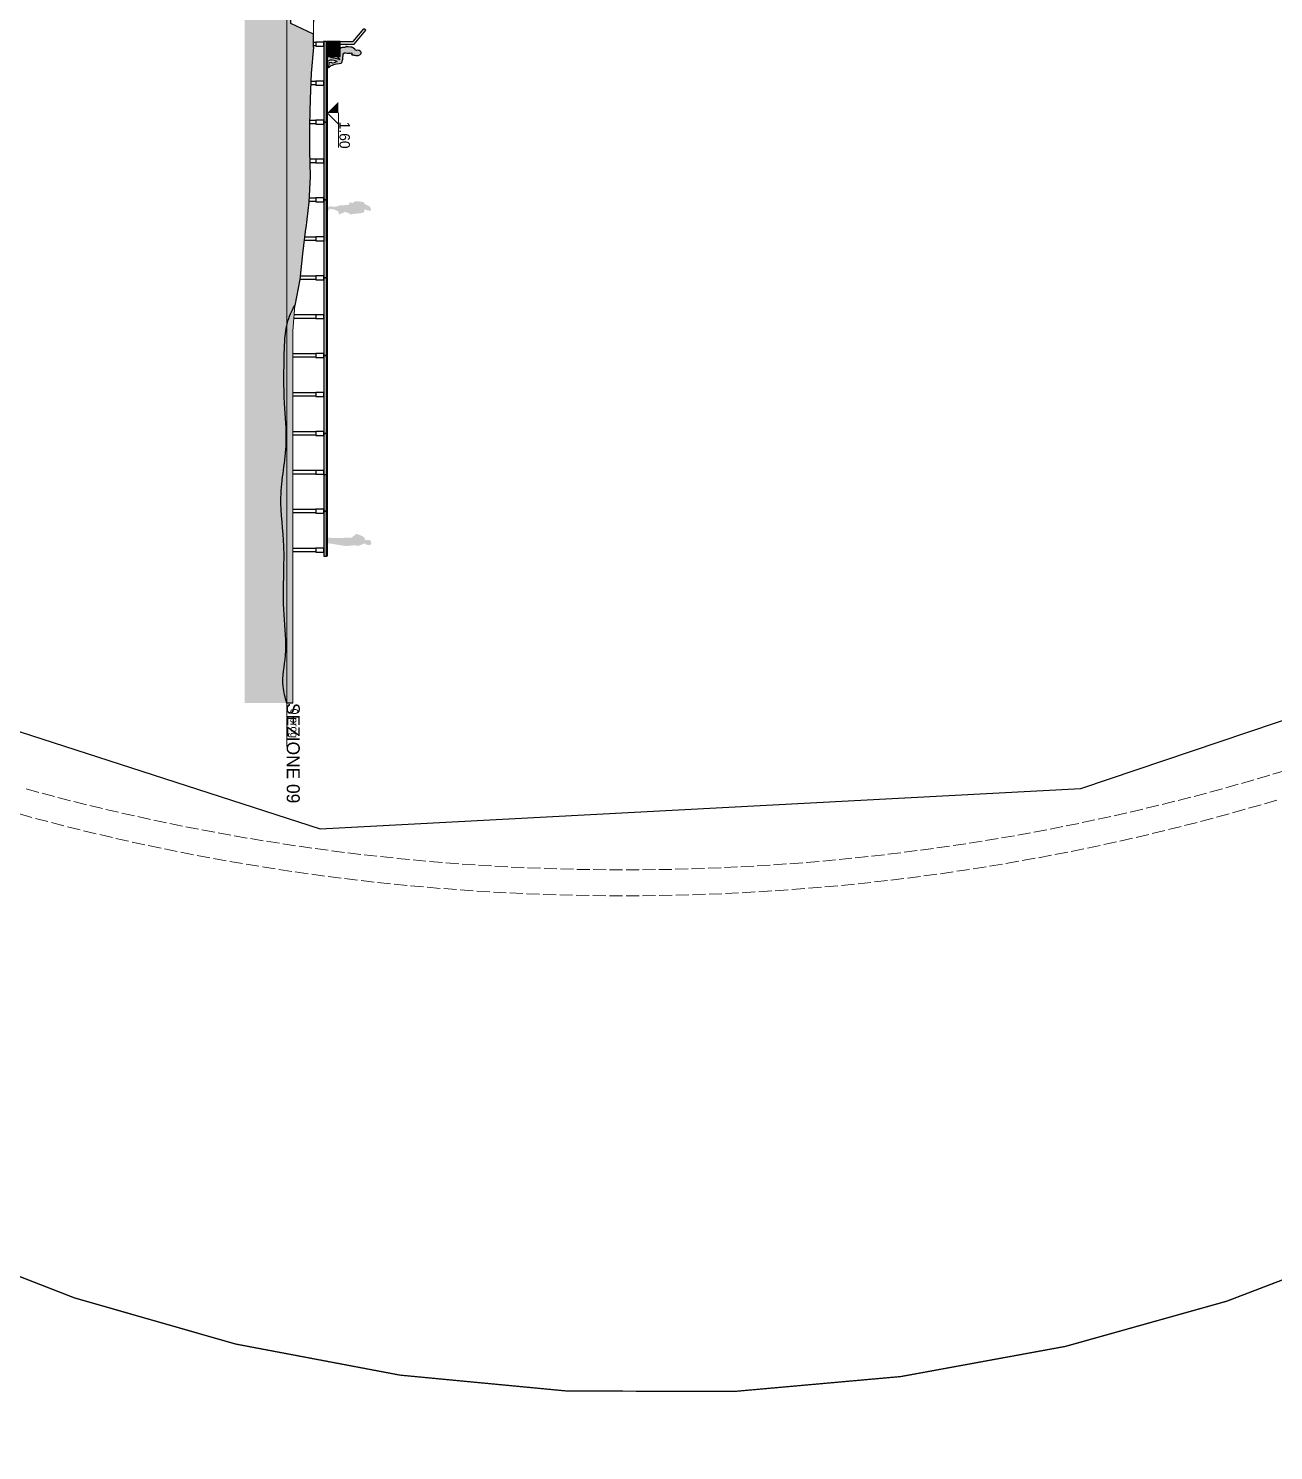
# Model space of a CAD drawing. Header units: inches. Extents: x -3368894 to 5148796, y 84 to 10864301.
# Drawn here: x 502138.2 to 502186.2, y 4346389.9 to 4346444.7 of the extents above; entities that cross this region are included whole.
import ezdxf

# ---------------------------------------------------------------- set-up
doc = ezdxf.new("R2010")
doc.units = ezdxf.units.IN
doc.header["$MEASUREMENT"] = 0
doc.linetypes.add('NASCOSTA', pattern=[0.375, 0.25, -0.125])
for name, color, linetype, lineweight in [('_sagome', 252, 'Continuous', 13), ('cm_alberi in secondo piano', 252, 'Continuous', 9), ('cm_campiture', 252, 'Continuous', 9), ('cm_linea di terra', 4, 'Continuous', 25), ('cm_quote', 174, 'Continuous', 0), ('cm_testi', 250, 'Continuous', 0), ('cp_limite laguna_linea', 252, 'Continuous', 9), ('cp_piattaforme volumi_linea', 4, 'Continuous', 25), ('prato umido', 252, 'Continuous', 5), ('TESTI', 250, 'Continuous', 5)]:
    doc.layers.add(name, color=color, linetype=linetype, lineweight=lineweight)
for name, color, linetype in [('cm_arredi', 251, 'Continuous'), ('cm_arredi secondo piano', 252, 'Continuous'), ('cp_recinzioni leggere_linea', 4, 'Continuous'), ('cp_vegetazione_linee', 34, 'Continuous')]:
    doc.layers.add(name, color=color, linetype=linetype)
doc.layers.add('Finestre', color=254, linetype='Continuous', lineweight=9, plot=False)
doc.styles.get("Standard").update_dxf_attribs({"font": 'GOTHIC.TTF'})
doc.dimstyles.new('Quote 200', dxfattribs={"dimtxt": 0.5, "dimasz": 0.2, "dimexe": 1.25, "dimexo": 0.625, "dimgap": 0.2, "dimtad": 1, "dimzin": 1, "dimtxsty": 'Standard', "dimblk": 'ARCHTICK', "dimcen": 2.5, "dimse1": 1, "dimse2": 1, "dimazin": 0, "dimtfac": 1, "dimtmove": 0, "dimatfit": 3, "dimldrblk": 'NONE', "dimfxl": 1, "dimlwd": 0, "dimarcsym": 0})

# ---------------------------------------------------------------- blocks, each defined once
blk = doc.blocks.new('A$C1DA63CCC')
for p, q in [((34.72, 1.03), (18.73, 1.17)), ((0, 0), (60, 0))]:
    blk.add_line(p, q)
at = {"flags": 128}
blk.add_lwpolyline([(0, 0.89), (0.97, 0.88), (1.93, 0.91), (2.9, 0.89), (3.87, 0.84), (4.83, 0.83), (5.8, 0.86), (6.77, 0.87), (7.73, 0.89), (8.73, 0.85), (9.73, 0.78), (10.73, 0.82), (11.73, 0.81), (12.73, 0.86), (13.73, 0.86), (14.73, 0.83), (15.73, 0.82), (16.73, 0.84), (17.73, 0.93), (18.73, 1.17)], dxfattribs=at)
blk = doc.blocks.new('quotaalt')
at = {"layer": 'cm_quote'}
for p, q in [((0, 0.32), (0.991, 0.32)), ((0, 0), (0.32, 0.32))]:
    blk.add_line(p, q, dxfattribs=at)
blk.add_solid([(0, 0.32), (0, 0), (-0.32, 0.32)], dxfattribs=at)
blk = doc.blocks.new('_ArchTick')
at = {"color": 0, "linetype": 'ByBlock', "const_width": 0.15}
blk.add_lwpolyline([(-0.5, -0.5), (0.5, 0.5)], dxfattribs=at)
blk = doc.blocks.new('*D263')
at = {"layer": 'cm_quote', "color": 0, "lineweight": 0, "transparency": 16777216}
for p, q in [((-3368891.703, 8689622.26), (-929594.242, 10864300.067)), ((-3368894.34, 8689619.909), (-3368891.703, 8689622.26))]:
    blk.add_line(p, q, dxfattribs=at)
at = {"layer": 'DEFPOINTS', "color": 0, "transparency": 16777216}
for p in [(-3368891.703, 8689622.26), (503231.569, 4346330.378), (503228.933, 4346328.028)]:
    blk.add_point(p, dxfattribs=at)
at = {"layer": 'cm_quote', "color": 0, "lineweight": 0, "transparency": 16777216, "xscale": 0.2, "yscale": 0.2, "zscale": 0.2}
for p, rotation in [((-3368891.703, 8689622.26), 41.71758129249201), ((-3368894.34, 8689619.909), 221.717581292492)]:
    blk.add_blockref('_ArchTick', p, dxfattribs=dict(at, rotation=rotation))
at = {"layer": 'cm_quote', "color": 0, "transparency": 16777216, "insert": (-929595.199, 10864299.865), "char_height": 0.5, "attachment_point": 5, "rotation": 41.7176}
blk.add_mtext('3,53', dxfattribs=at)
blk = doc.blocks.new('_None')

msp = doc.modelspace()

# ---------------------------------------------------------------- hatches: boundary and pattern name
at = {"layer": '_sagome'}
for points in [[(502151.013, 4346437.571), (502151.111, 4346437.6), (502151.129, 4346437.643), (502151.139, 4346437.71), (502151.164, 4346437.728), (502151.166, 4346437.714), (502151.176, 4346437.687), (502151.194, 4346437.694), (502151.227, 4346437.688), (502151.227, 4346437.675), (502151.238, 4346437.668), (502151.246, 4346437.671), (502151.311, 4346437.672), (502151.324, 4346437.662), (502151.351, 4346437.648), (502151.377, 4346437.67), (502151.383, 4346437.72), (502151.365, 4346437.781), (502151.322, 4346437.835), (502151.186, 4346437.9), (502151.127, 4346437.942), (502151.103, 4346437.999), (502150.894, 4346438.023), (502150.786, 4346438.023), (502150.726, 4346438.003), (502150.676, 4346437.95), (502150.571, 4346437.997), (502150.547, 4346437.924), (502150.545, 4346437.894), (502150.233, 4346437.865), (502150.119, 4346437.862), (502150.109, 4346437.828), (502150.078, 4346437.827), (502149.914, 4346437.813), (502149.884, 4346437.815), (502149.86, 4346437.831), (502149.821, 4346437.836), (502149.787, 4346437.845), (502149.783, 4346437.841), (502149.805, 4346437.823), (502149.773, 4346437.823), (502149.727, 4346437.805), (502149.697, 4346437.76), (502149.705, 4346437.734), (502149.725, 4346437.747), (502149.724, 4346437.738), (502149.736, 4346437.656), (502149.745, 4346437.658), (502149.763, 4346437.704), (502149.812, 4346437.731), (502149.84, 4346437.724), (502149.865, 4346437.723), (502149.949, 4346437.718), (502150.126, 4346437.638), (502150.146, 4346437.517), (502150.233, 4346437.549), (502150.317, 4346437.582), (502150.358, 4346437.606), (502150.44, 4346437.614), (502150.458, 4346437.585), (502150.495, 4346437.571), (502150.549, 4346437.571), (502150.553, 4346437.547), (502150.565, 4346437.527), (502150.63, 4346437.527)], [(502150.718, 4346425.13), (502150.754, 4346425.141), (502150.799, 4346425.197), (502150.828, 4346425.208), (502151.061, 4346425.119), (502151.138, 4346425.042), (502151.161, 4346424.982), (502151.177, 4346424.975), (502151.184, 4346424.964), (502151.195, 4346424.95), (502151.233, 4346424.968), (502151.318, 4346424.975), (502151.371, 4346424.939), (502151.389, 4346424.897), (502151.396, 4346424.83), (502151.368, 4346424.777), (502151.332, 4346424.777), (502151.332, 4346424.781), (502151.276, 4346424.777), (502151.209, 4346424.795), (502151.173, 4346424.812), (502151.163, 4346424.837), (502151.117, 4346424.834), (502151.086, 4346424.822), (502151.039, 4346424.798), (502150.952, 4346424.758), (502150.842, 4346424.749), (502150.732, 4346424.77), (502150.708, 4346424.763), (502150.415, 4346424.735), (502150.171, 4346424.777), (502149.911, 4346424.818), (502149.785, 4346424.839), (502149.762, 4346424.851), (502149.744, 4346424.837), (502149.723, 4346424.742), (502149.699, 4346424.742), (502149.702, 4346424.827), (502149.695, 4346424.922), (502149.706, 4346424.962), (502149.723, 4346424.996), (502149.723, 4346425.005), (502149.709, 4346425.017), (502149.706, 4346425.061), (502149.73, 4346425.063), (502149.762, 4346425.059), (502149.879, 4346425.049), (502150.036, 4346425.049), (502150.189, 4346425.045), (502150.21, 4346425.049), (502150.445, 4346425.059), (502150.643, 4346425.06), (502150.658, 4346425.077)]]:
    msp.add_hatch(color=256, dxfattribs=at).paths.add_polyline_path(points)
at = {"layer": 'cm_arredi secondo piano'}
msp.add_hatch(color=256, dxfattribs=at).paths.add_polyline_path([(502149.697, 4346443.394), (502149.708, 4346443.396), (502149.712, 4346443.393), (502149.718, 4346443.395), (502149.724, 4346443.412), (502149.732, 4346443.43), (502149.751, 4346443.444), (502149.773, 4346443.457), (502149.792, 4346443.468), (502149.818, 4346443.481), (502149.847, 4346443.484), (502149.896, 4346443.476), (502149.958, 4346443.46), (502150.034, 4346443.434), (502150.082, 4346443.417), (502150.069, 4346443.41), (502150.017, 4346443.391), (502149.965, 4346443.367), (502149.905, 4346443.349), (502149.897, 4346443.354), (502149.882, 4346443.361), (502149.868, 4346443.371), (502149.849, 4346443.375), (502149.839, 4346443.374), (502149.756, 4346443.359), (502149.751, 4346443.184), (502149.753, 4346443.178), (502149.758, 4346443.179), (502149.759, 4346443.177), (502149.763, 4346443.176), (502149.767, 4346443.184), (502149.777, 4346443.204), (502149.794, 4346443.225), (502149.825, 4346443.24), (502149.853, 4346443.258), (502149.899, 4346443.277), (502149.952, 4346443.299), (502150.058, 4346443.321), (502150.159, 4346443.338), (502150.232, 4346443.351), (502150.265, 4346443.375), (502150.276, 4346443.411), (502150.279, 4346443.415), (502150.293, 4346443.473), (502150.296, 4346443.473), (502150.301, 4346443.55), (502150.312, 4346443.645), (502150.315, 4346443.702), (502150.323, 4346443.709), (502150.33, 4346443.729), (502150.346, 4346443.737), (502150.353, 4346443.743), (502150.359, 4346443.754), (502150.407, 4346443.748), (502150.473, 4346443.738), (502150.543, 4346443.73), (502150.591, 4346443.736), (502150.629, 4346443.742), (502150.632, 4346443.738), (502150.647, 4346443.731), (502150.646, 4346443.726), (502150.638, 4346443.724), (502150.642, 4346443.718), (502150.65, 4346443.716), (502150.652, 4346443.713), (502150.65, 4346443.71), (502150.642, 4346443.71), (502150.637, 4346443.715), (502150.644, 4346443.699), (502150.652, 4346443.69), (502150.657, 4346443.686), (502150.65, 4346443.684), (502150.645, 4346443.688), (502150.641, 4346443.699), (502150.642, 4346443.687), (502150.65, 4346443.677), (502150.657, 4346443.672), (502150.702, 4346443.667), (502150.721, 4346443.661), (502150.757, 4346443.653), (502150.805, 4346443.645), (502150.897, 4346443.649), (502150.959, 4346443.667), (502151.003, 4346443.718), (502151.004, 4346443.77), (502150.99, 4346443.79), (502150.975, 4346443.809), (502150.926, 4346443.84), (502150.877, 4346443.847), (502150.831, 4346443.84), (502150.801, 4346443.847), (502150.781, 4346443.863), (502150.759, 4346443.891), (502150.718, 4346443.926), (502150.678, 4346443.953), (502150.645, 4346443.965), (502150.591, 4346443.964), (502150.51, 4346443.973), (502150.498, 4346443.975), (502150.483, 4346443.978), (502150.47, 4346443.982), (502150.45, 4346443.986), (502150.422, 4346443.988), (502150.42, 4346443.972), (502150.406, 4346443.972), (502150.401, 4346443.963), (502150.37, 4346443.953), (502150.343, 4346443.951), (502150.294, 4346443.952), (502150.254, 4346443.946), (502150.225, 4346443.937), (502150.208, 4346443.923), (502150.193, 4346443.91), (502150.198, 4346443.896), (502150.189, 4346443.899), (502150.166, 4346443.898), (502150.149, 4346443.896), (502150.135, 4346443.895), (502150.123, 4346443.891), (502150.123, 4346443.888), (502150.125, 4346443.887), (502150.116, 4346443.88), (502150.116, 4346443.877), (502150.118, 4346443.874), (502150.123, 4346443.871), (502150.127, 4346443.869), (502150.121, 4346443.864), (502150.123, 4346443.86), (502150.132, 4346443.856), (502150.141, 4346443.855), (502150.144, 4346443.855), (502150.144, 4346443.604), (502150.12, 4346443.583), (502150.102, 4346443.546), (502150.166, 4346443.542), (502150.169, 4346443.519), (502150.179, 4346443.481), (502150.156, 4346443.494), (502150.124, 4346443.506), (502150.077, 4346443.518), (502150.009, 4346443.528), (502149.943, 4346443.537), (502149.871, 4346443.553), (502149.843, 4346443.566), (502149.834, 4346443.573), (502149.822, 4346443.584), (502149.81, 4346443.593), (502149.796, 4346443.598), (502149.78, 4346443.598), (502149.77, 4346443.595), (502149.697, 4346443.582)])
at = {"layer": 'cm_campiture'}
h = msp.add_hatch(color=253, dxfattribs=at)
h.dxf.hatch_style = 1
h.paths.add_polyline_path([(502149.175, 4346444.465), (502148.304, 4346444.882), (502148.304, 4346454.789), (502149.27, 4346455.31), (502149.311, 4346459.956), (502149.071, 4346460.956), (502148.981, 4346461.956), (502148.961, 4346462.956), (502148.971, 4346463.956), (502148.99, 4346464.59), (502147.99, 4346465.068), (502147.99, 4346466.196), (502148.962, 4346466.721), (502148.951, 4346466.956), (502148.961, 4346467.956), (502148.921, 4346468.956), (502148.991, 4346469.956), (502149.031, 4346470.956), (502149.011, 4346471.916), (502149.001, 4346472.886), (502148.971, 4346473.856), (502148.981, 4346474.816), (502149.031, 4346475.786), (502149.051, 4346476.756), (502149.021, 4346477.716), (502149.031, 4346478.686), (502146.524, 4346478.686), (502146.524, 4346418.686), (502148.141, 4346418.686), (502148.124, 4346418.745), (502148.108, 4346418.804), (502148.092, 4346418.862), (502148.076, 4346418.921), (502148.061, 4346418.979), (502148.048, 4346419.038), (502148.035, 4346419.097), (502148.024, 4346419.156), (502148.014, 4346419.215), (502148.006, 4346419.274), (502147.999, 4346419.333), (502147.995, 4346419.393), (502147.992, 4346419.452), (502147.992, 4346419.512), (502147.992, 4346419.572), (502147.995, 4346419.631), (502147.998, 4346419.691), (502148.002, 4346419.751), (502148.008, 4346419.811), (502148.014, 4346419.871), (502148.021, 4346419.931), (502148.028, 4346419.992), (502148.036, 4346420.052), (502148.044, 4346420.112), (502148.052, 4346420.173), (502148.06, 4346420.233), (502148.067, 4346420.293), (502148.075, 4346420.354), (502148.081, 4346420.414), (502148.087, 4346420.474), (502148.092, 4346420.535), (502148.096, 4346420.595), (502148.1, 4346420.655), (502148.102, 4346420.716), (502148.104, 4346420.776), (502148.104, 4346420.836), (502148.105, 4346420.896), (502148.104, 4346420.957), (502148.103, 4346421.017), (502148.101, 4346421.077), (502148.099, 4346421.137), (502148.097, 4346421.197), (502148.094, 4346421.258), (502148.09, 4346421.318), (502148.086, 4346421.378), (502148.083, 4346421.438), (502148.078, 4346421.498), (502148.074, 4346421.558), (502148.07, 4346421.618), (502148.065, 4346421.679), (502148.061, 4346421.739), (502148.056, 4346421.799), (502148.052, 4346421.859), (502148.048, 4346421.919), (502148.044, 4346421.979), (502148.04, 4346422.039), (502148.036, 4346422.1), (502148.033, 4346422.16), (502148.03, 4346422.22), (502148.028, 4346422.28), (502148.026, 4346422.34), (502148.024, 4346422.401), (502148.022, 4346422.461), (502148.021, 4346422.521), (502148.019, 4346422.581), (502148.018, 4346422.641), (502148.018, 4346422.702), (502148.017, 4346422.762), (502148.017, 4346422.822), (502148.017, 4346422.882), (502148.017, 4346422.943), (502148.017, 4346423.003), (502148.017, 4346423.063), (502148.018, 4346423.123), (502148.019, 4346423.184), (502148.019, 4346423.244), (502148.02, 4346423.304), (502148.021, 4346423.364), (502148.022, 4346423.425), (502148.023, 4346423.485), (502148.024, 4346423.545), (502148.025, 4346423.605), (502148.027, 4346423.665), (502148.028, 4346423.726), (502148.029, 4346423.786), (502148.03, 4346423.846), (502148.031, 4346423.906), (502148.033, 4346423.967), (502148.033, 4346424.027), (502148.034, 4346424.087), (502148.035, 4346424.147), (502148.035, 4346424.208), (502148.036, 4346424.268), (502148.036, 4346424.328), (502148.036, 4346424.388), (502148.035, 4346424.449), (502148.034, 4346424.509), (502148.033, 4346424.569), (502148.031, 4346424.629), (502148.029, 4346424.689), (502148.027, 4346424.75), (502148.024, 4346424.81), (502148.021, 4346424.87), (502148.017, 4346424.93), (502148.014, 4346424.99), (502148.009, 4346425.051), (502148.005, 4346425.111), (502148, 4346425.171), (502147.995, 4346425.231), (502147.991, 4346425.291), (502147.985, 4346425.351), (502147.98, 4346425.412), (502147.975, 4346425.472), (502147.97, 4346425.532), (502147.965, 4346425.592), (502147.96, 4346425.652), (502147.955, 4346425.712), (502147.95, 4346425.773), (502147.946, 4346425.833), (502147.941, 4346425.893), (502147.937, 4346425.953), (502147.933, 4346426.013), (502147.93, 4346426.073), (502147.927, 4346426.133), (502147.924, 4346426.193), (502147.922, 4346426.253), (502147.92, 4346426.313), (502147.919, 4346426.373), (502147.918, 4346426.433), (502147.918, 4346426.493), (502147.918, 4346426.553), (502147.919, 4346426.613), (502147.921, 4346426.673), (502147.924, 4346426.733), (502147.927, 4346426.793), (502147.93, 4346426.853), (502147.935, 4346426.913), (502147.939, 4346426.973), (502147.944, 4346427.033), (502147.95, 4346427.093), (502147.956, 4346427.153), (502147.962, 4346427.213), (502147.969, 4346427.273), (502147.975, 4346427.333), (502147.983, 4346427.393), (502147.99, 4346427.453), (502147.997, 4346427.513), (502148.005, 4346427.573), (502148.012, 4346427.633), (502148.02, 4346427.692), (502148.028, 4346427.752), (502148.035, 4346427.812), (502148.043, 4346427.872), (502148.05, 4346427.932), (502148.057, 4346427.992), (502148.064, 4346428.052), (502148.071, 4346428.112), (502148.078, 4346428.172), (502148.084, 4346428.232), (502148.09, 4346428.292), (502148.095, 4346428.352), (502148.1, 4346428.412), (502148.105, 4346428.472), (502148.109, 4346428.532), (502148.113, 4346428.592), (502148.116, 4346428.652), (502148.118, 4346428.712), (502148.12, 4346428.772), (502148.121, 4346428.832), (502148.122, 4346428.892), (502148.122, 4346428.952), (502148.121, 4346429.013), (502148.12, 4346429.073), (502148.119, 4346429.133), (502148.117, 4346429.193), (502148.114, 4346429.253), (502148.112, 4346429.313), (502148.109, 4346429.374), (502148.106, 4346429.434), (502148.102, 4346429.494), (502148.099, 4346429.554), (502148.095, 4346429.614), (502148.091, 4346429.675), (502148.087, 4346429.735), (502148.083, 4346429.795), (502148.079, 4346429.855), (502148.075, 4346429.915), (502148.071, 4346429.976), (502148.067, 4346430.036), (502148.064, 4346430.096), (502148.06, 4346430.156), (502148.057, 4346430.216), (502148.054, 4346430.277), (502148.051, 4346430.337), (502148.048, 4346430.397), (502148.045, 4346430.457), (502148.043, 4346430.517), (502148.041, 4346430.578), (502148.039, 4346430.638), (502148.038, 4346430.698), (502148.036, 4346430.758), (502148.035, 4346430.818), (502148.034, 4346430.878), (502148.033, 4346430.939), (502148.033, 4346430.999), (502148.032, 4346431.059), (502148.032, 4346431.119), (502148.032, 4346431.179), (502148.032, 4346431.24), (502148.032, 4346431.3), (502148.032, 4346431.36), (502148.032, 4346431.42), (502148.033, 4346431.481), (502148.034, 4346431.541), (502148.034, 4346431.601), (502148.035, 4346431.661), (502148.036, 4346431.722), (502148.037, 4346431.782), (502148.039, 4346431.842), (502148.04, 4346431.902), (502148.041, 4346431.963), (502148.043, 4346432.023), (502148.044, 4346432.083), (502148.046, 4346432.144), (502148.047, 4346432.204), (502148.049, 4346432.264), (502148.051, 4346432.325), (502148.053, 4346432.385), (502148.055, 4346432.445), (502148.058, 4346432.506), (502148.061, 4346432.566), (502148.065, 4346432.626), (502148.069, 4346432.686), (502148.073, 4346432.746), (502148.079, 4346432.807), (502148.085, 4346432.866), (502148.091, 4346432.926), (502148.099, 4346432.986), (502148.108, 4346433.046), (502148.117, 4346433.105), (502148.127, 4346433.165), (502148.139, 4346433.224), (502148.152, 4346433.283), (502148.166, 4346433.342), (502148.181, 4346433.401), (502148.197, 4346433.459), (502148.215, 4346433.518), (502148.234, 4346433.575), (502148.255, 4346433.632), (502148.278, 4346433.689), (502148.302, 4346433.744), (502148.328, 4346433.799), (502148.356, 4346433.853), (502148.385, 4346433.905), (502148.417, 4346433.956), (502148.451, 4346434.006), (502148.641, 4346435.006), (502148.741, 4346435.996), (502148.871, 4346436.996), (502148.991, 4346437.986), (502149.041, 4346438.986), (502149.011, 4346439.976), (502149.011, 4346440.976), (502149.041, 4346441.976), (502149.081, 4346442.966), (502149.171, 4346443.966)])
h = msp.add_hatch(dxfattribs=at)
h.set_pattern_fill('DASH', color=256, scale=0.5, angle=90)
edge = h.paths.add_edge_path()
edge.add_line((502148.371, 4346433.016), (502148.45, 4346434.004))
edge.add_spline(control_points=[(502148.462, 4346434.023), (502148.458, 4346434.017), (502148.313, 4346433.814), (502148.079, 4346433.197), (502148.034, 4346431.915), (502148.015, 4346430.376), (502148.209, 4346428.519), (502147.795, 4346426.689), (502148.056, 4346425.014), (502148.023, 4346423.51), (502147.997, 4346422.105), (502148.185, 4346420.647), (502147.911, 4346419.497), (502148.081, 4346418.898), (502148.141, 4346418.686)], knot_values=[0, 0, 0, 0, 0.020201, 0.750016, 1.923048, 3.850181, 5.374443, 7.491869, 9.376867, 10.403651, 12.005077, 13.589315, 14.786997, 15.438261, 15.438261, 15.438261, 15.438261], degree=3, periodic=0)
edge.add_line((502148.141, 4346418.686), (502148.371, 4346418.686))
edge.add_line((502148.371, 4346418.686), (502148.371, 4346433.016))
at = {"layer": 'cp_piattaforme volumi_linea'}
h = msp.add_hatch(color=256, dxfattribs=at)
h.dxf.hatch_style = 1
h.paths.add_polyline_path([(502149.667, 4346444.179), (502149.567, 4346444.179), (502149.567, 4346443.979), (502149.567, 4346442.679), (502149.567, 4346442.679), (502149.567, 4346442.479), (502149.567, 4346441.179), (502149.567, 4346441.179), (502149.567, 4346441.079), (502149.667, 4346441.079)])
h = msp.add_hatch(color=256, dxfattribs=at)
h.dxf.hatch_style = 1
h.paths.add_polyline_path([(502149.697, 4346443.604), (502150.197, 4346443.604), (502150.197, 4346444.179), (502149.697, 4346444.179)])
h = msp.add_hatch(color=256, dxfattribs=at)
h.dxf.hatch_style = 1
h.paths.add_polyline_path([(502149.667, 4346441.079), (502149.567, 4346441.079), (502149.567, 4346440.979), (502149.567, 4346439.679), (502149.567, 4346439.679), (502149.567, 4346439.479), (502149.567, 4346438.079), (502149.667, 4346438.079)])
h = msp.add_hatch(color=256, dxfattribs=at)
h.dxf.hatch_style = 1
h.paths.add_polyline_path([(502149.667, 4346438.079), (502149.567, 4346438.079), (502149.567, 4346437.979), (502149.567, 4346436.479), (502149.667, 4346436.479)])
h = msp.add_hatch(color=256, dxfattribs=at)
h.dxf.hatch_style = 1
h.paths.add_polyline_path([(502149.667, 4346427.479), (502149.567, 4346427.479), (502149.567, 4346426.179), (502149.567, 4346426.179), (502149.567, 4346426.079), (502149.667, 4346426.079)])
h = msp.add_hatch(color=256, dxfattribs=at)
h.dxf.hatch_style = 1
h.paths.add_polyline_path([(502149.667, 4346426.079), (502149.567, 4346426.079), (502149.567, 4346425.979), (502149.567, 4346424.679), (502149.567, 4346424.679), (502149.567, 4346424.479), (502149.567, 4346424.344), (502149.667, 4346424.344)])

# ---------------------------------------------------------------- linework, layer by layer
msp.add_line((502148.371, 4346418.686), (502148.141, 4346418.686))
at = {"layer": 'cm_arredi'}
for points in [[(502149.697, 4346444.179), (502150.697, 4346444.179), (502151.105, 4346444.679)], [(502149.697, 4346444.079), (502150.744, 4346444.079), (502151.183, 4346444.616)], [(502151.183, 4346444.616), (502151.105, 4346444.679)], [(502149.697, 4346443.604), (502150.197, 4346443.604), (502150.197, 4346444.179), (502149.697, 4346444.179)]]:
    msp.add_lwpolyline(points, dxfattribs=at)
at = {"layer": 'cm_arredi secondo piano'}
for p, q in [((502150.125, 4346443.887), (502150.116, 4346443.88)), ((502150.116, 4346443.88), (502150.116, 4346443.877)), ((502150.116, 4346443.877), (502150.118, 4346443.874)), ((502150.118, 4346443.874), (502150.123, 4346443.871)), ((502150.127, 4346443.869), (502150.121, 4346443.864)), ((502150.121, 4346443.864), (502150.123, 4346443.86)), ((502150.135, 4346443.895), (502150.123, 4346443.891)), ((502150.123, 4346443.891), (502150.123, 4346443.888)), ((502150.123, 4346443.888), (502150.125, 4346443.887)), ((502150.123, 4346443.871), (502150.127, 4346443.869)), ((502150.123, 4346443.86), (502150.132, 4346443.856)), ((502150.132, 4346443.856), (502150.141, 4346443.855)), ((502150.149, 4346443.896), (502150.135, 4346443.895)), ((502150.141, 4346443.855), (502150.144, 4346443.855)), ((502150.144, 4346443.855), (502150.144, 4346443.604)), ((502150.166, 4346443.898), (502150.149, 4346443.896)), ((502150.189, 4346443.899), (502150.166, 4346443.898)), ((502150.198, 4346443.896), (502150.189, 4346443.899)), ((502150.208, 4346443.923), (502150.193, 4346443.91)), ((502150.193, 4346443.91), (502150.198, 4346443.896)), ((502150.225, 4346443.937), (502150.208, 4346443.923)), ((502150.254, 4346443.946), (502150.225, 4346443.937)), ((502150.294, 4346443.952), (502150.254, 4346443.946)), ((502150.343, 4346443.951), (502150.294, 4346443.952)), ((502150.301, 4346443.55), (502150.312, 4346443.645)), ((502150.312, 4346443.645), (502150.315, 4346443.702)), ((502150.315, 4346443.702), (502150.323, 4346443.709)), ((502150.323, 4346443.709), (502150.33, 4346443.729)), ((502150.33, 4346443.729), (502150.346, 4346443.737)), ((502150.37, 4346443.953), (502150.343, 4346443.951)), ((502150.346, 4346443.737), (502150.353, 4346443.743)), ((502150.353, 4346443.743), (502150.359, 4346443.754)), ((502150.359, 4346443.754), (502150.407, 4346443.748)), ((502150.401, 4346443.963), (502150.37, 4346443.953)), ((502150.406, 4346443.972), (502150.401, 4346443.963)), ((502150.42, 4346443.972), (502150.406, 4346443.972)), ((502150.407, 4346443.748), (502150.473, 4346443.738)), ((502150.422, 4346443.988), (502150.42, 4346443.972)), ((502150.45, 4346443.986), (502150.422, 4346443.988)), ((502150.47, 4346443.982), (502150.45, 4346443.986)), ((502150.483, 4346443.978), (502150.47, 4346443.982)), ((502150.473, 4346443.738), (502150.543, 4346443.73)), ((502150.498, 4346443.975), (502150.483, 4346443.978)), ((502150.51, 4346443.973), (502150.498, 4346443.975)), ((502150.591, 4346443.964), (502150.51, 4346443.973)), ((502150.543, 4346443.73), (502150.591, 4346443.736)), ((502150.645, 4346443.965), (502150.591, 4346443.964)), ((502150.591, 4346443.736), (502150.629, 4346443.742)), ((502150.629, 4346443.742), (502150.632, 4346443.738)), ((502150.632, 4346443.738), (502150.647, 4346443.731)), ((502150.642, 4346443.71), (502150.637, 4346443.715)), ((502150.637, 4346443.715), (502150.644, 4346443.699)), ((502150.646, 4346443.726), (502150.638, 4346443.724)), ((502150.638, 4346443.724), (502150.642, 4346443.718)), ((502150.645, 4346443.688), (502150.641, 4346443.699)), ((502150.641, 4346443.699), (502150.642, 4346443.687)), ((502150.642, 4346443.718), (502150.65, 4346443.716)), ((502150.65, 4346443.71), (502150.642, 4346443.71)), ((502150.642, 4346443.687), (502150.65, 4346443.677)), ((502150.644, 4346443.699), (502150.652, 4346443.69)), ((502150.678, 4346443.953), (502150.645, 4346443.965)), ((502150.65, 4346443.684), (502150.645, 4346443.688)), ((502150.647, 4346443.731), (502150.646, 4346443.726)), ((502150.65, 4346443.716), (502150.652, 4346443.713)), ((502150.652, 4346443.713), (502150.65, 4346443.71)), ((502150.657, 4346443.686), (502150.65, 4346443.684)), ((502150.65, 4346443.677), (502150.657, 4346443.672)), ((502150.652, 4346443.69), (502150.657, 4346443.686)), ((502150.657, 4346443.672), (502150.702, 4346443.667)), ((502150.718, 4346443.926), (502150.678, 4346443.953)), ((502150.702, 4346443.667), (502150.721, 4346443.661)), ((502150.759, 4346443.891), (502150.718, 4346443.926)), ((502150.721, 4346443.661), (502150.757, 4346443.653)), ((502150.757, 4346443.653), (502150.805, 4346443.645)), ((502150.781, 4346443.863), (502150.759, 4346443.891)), ((502150.801, 4346443.847), (502150.781, 4346443.863)), ((502150.831, 4346443.84), (502150.801, 4346443.847)), ((502150.805, 4346443.645), (502150.897, 4346443.649)), ((502150.877, 4346443.847), (502150.831, 4346443.84)), ((502150.926, 4346443.84), (502150.877, 4346443.847)), ((502150.897, 4346443.649), (502150.959, 4346443.667)), ((502150.975, 4346443.809), (502150.926, 4346443.84)), ((502150.959, 4346443.667), (502151.003, 4346443.718)), ((502150.99, 4346443.79), (502150.975, 4346443.809)), ((502151.004, 4346443.77), (502150.99, 4346443.79)), ((502151.003, 4346443.718), (502151.004, 4346443.77)), ((502149.77, 4346443.595), (502149.697, 4346443.582)), ((502149.697, 4346443.582), (502149.697, 4346443.394)), ((502149.697, 4346443.394), (502149.708, 4346443.396)), ((502149.708, 4346443.396), (502149.712, 4346443.393)), ((502149.712, 4346443.393), (502149.718, 4346443.395)), ((502149.718, 4346443.395), (502149.724, 4346443.412)), ((502149.724, 4346443.412), (502149.732, 4346443.43)), ((502149.732, 4346443.43), (502149.751, 4346443.444)), ((502149.751, 4346443.444), (502149.773, 4346443.457)), ((502149.756, 4346443.359), (502149.751, 4346443.184)), ((502149.751, 4346443.184), (502149.753, 4346443.178)), ((502149.753, 4346443.178), (502149.758, 4346443.179)), ((502149.839, 4346443.374), (502149.756, 4346443.359)), ((502149.758, 4346443.179), (502149.759, 4346443.177)), ((502149.759, 4346443.177), (502149.763, 4346443.176)), ((502149.763, 4346443.176), (502149.767, 4346443.184)), ((502149.767, 4346443.184), (502149.777, 4346443.204)), ((502149.78, 4346443.598), (502149.77, 4346443.595)), ((502149.773, 4346443.457), (502149.792, 4346443.468)), ((502149.777, 4346443.204), (502149.794, 4346443.225)), ((502149.796, 4346443.598), (502149.78, 4346443.598)), ((502149.792, 4346443.468), (502149.818, 4346443.481)), ((502149.794, 4346443.225), (502149.825, 4346443.24)), ((502149.81, 4346443.593), (502149.796, 4346443.598)), ((502149.822, 4346443.584), (502149.81, 4346443.593)), ((502149.818, 4346443.481), (502149.847, 4346443.484)), ((502149.834, 4346443.573), (502149.822, 4346443.584)), ((502149.825, 4346443.24), (502149.853, 4346443.258)), ((502149.843, 4346443.566), (502149.834, 4346443.573)), ((502149.849, 4346443.375), (502149.839, 4346443.374)), ((502149.871, 4346443.553), (502149.843, 4346443.566)), ((502149.847, 4346443.484), (502149.896, 4346443.476)), ((502149.868, 4346443.371), (502149.849, 4346443.375)), ((502149.853, 4346443.258), (502149.899, 4346443.277)), ((502149.882, 4346443.361), (502149.868, 4346443.371)), ((502149.943, 4346443.537), (502149.871, 4346443.553)), ((502149.897, 4346443.354), (502149.882, 4346443.361)), ((502149.896, 4346443.476), (502149.958, 4346443.46)), ((502149.905, 4346443.349), (502149.897, 4346443.354)), ((502149.899, 4346443.277), (502149.952, 4346443.299)), ((502149.965, 4346443.367), (502149.905, 4346443.349)), ((502150.009, 4346443.528), (502149.943, 4346443.537)), ((502149.952, 4346443.299), (502150.058, 4346443.321)), ((502149.958, 4346443.46), (502150.034, 4346443.434)), ((502150.017, 4346443.391), (502149.965, 4346443.367)), ((502150.077, 4346443.518), (502150.009, 4346443.528)), ((502150.069, 4346443.41), (502150.017, 4346443.391)), ((502150.034, 4346443.434), (502150.082, 4346443.417)), ((502150.058, 4346443.321), (502150.159, 4346443.338)), ((502150.082, 4346443.417), (502150.069, 4346443.41)), ((502150.124, 4346443.506), (502150.077, 4346443.518)), ((502150.12, 4346443.583), (502150.102, 4346443.546)), ((502150.102, 4346443.546), (502150.166, 4346443.542)), ((502150.144, 4346443.604), (502150.12, 4346443.583)), ((502150.156, 4346443.494), (502150.124, 4346443.506)), ((502150.179, 4346443.481), (502150.156, 4346443.494)), ((502150.159, 4346443.338), (502150.232, 4346443.351)), ((502150.166, 4346443.542), (502150.169, 4346443.519)), ((502150.169, 4346443.519), (502150.179, 4346443.481)), ((502150.232, 4346443.351), (502150.265, 4346443.375)), ((502150.265, 4346443.375), (502150.276, 4346443.411)), ((502150.276, 4346443.411), (502150.279, 4346443.415)), ((502150.279, 4346443.415), (502150.293, 4346443.473)), ((502150.293, 4346443.473), (502150.296, 4346443.473)), ((502150.296, 4346443.473), (502150.301, 4346443.55))]:
    msp.add_line(p, q, dxfattribs=at)
at = {"layer": 'cm_campiture', "ltscale": 0.5, "flags": 128}
msp.add_lwpolyline([(502148.451, 4346434.006), (502148.371, 4346433.016), (502148.371, 4346418.686)], dxfattribs=at)
at = {"layer": 'cm_linea di terra'}
msp.add_line((502149.171, 4346443.966), (502149.175, 4346444.465), dxfattribs=at)
at = {"layer": 'cm_linea di terra', "linetype": 'Continuous'}
msp.add_lwpolyline([(502149.171, 4346443.976), (502149.175, 4346444.465), (502148.304, 4346444.882), (502148.304, 4346454.789), (502149.277, 4346455.314)], dxfattribs=at)
at = {"layer": 'cm_linea di terra', "linetype": 'Continuous', "flags": 128}
for points in [[(502149.171, 4346443.966), (502149.081, 4346442.966), (502149.041, 4346441.976), (502149.011, 4346440.976), (502149.011, 4346439.976), (502149.041, 4346438.986), (502148.991, 4346437.986), (502148.871, 4346436.996), (502148.867, 4346436.966)], [(502148.867, 4346436.966), (502148.741, 4346435.996), (502148.641, 4346435.006), (502148.451, 4346434.006)]]:
    msp.add_lwpolyline(points, dxfattribs=at)
at = {"layer": 'cm_linea di terra', "linetype": 'Continuous'}
msp.add_spline([(502148.141, 4346418.686), (502148, 4346419.322), (502148.091, 4346420.517), (502148.036, 4346422.1), (502148.027, 4346423.701), (502148.028, 4346424.728), (502147.919, 4346426.61), (502148.118, 4346428.718), (502148.055, 4346430.241), (502148.046, 4346432.168), (502148.164, 4346433.335), (502148.451, 4346434.006), (502148.462, 4346434.023)], degree=3, dxfattribs=at)
at = {"layer": 'cm_testi'}
msp.add_lwpolyline([(502148.141, 4346418.686), (502148.141, 4346417.01)], dxfattribs=at)
at = {"layer": 'cp_limite laguna_linea', "lineweight": 18, "const_width": 0.05}
msp.add_lwpolyline([(502290.863, 4346433.897, 0.063887), (502196.159, 4346400.784, -0.258775), (502128.187, 4346400.979, 0.137935), (501994.394, 4346402.058)], format="xyb", dxfattribs=at)
at = {"layer": 'cp_piattaforme volumi_linea', "linetype": 'Continuous'}
for p, q in [((502149.259, 4346444.014), (502149.171, 4346444.014)), ((502149.259, 4346444.144), (502149.172, 4346444.144)), ((502149.259, 4346442.644), (502149.068, 4346442.644)), ((502149.259, 4346442.644), (502149.159, 4346442.644)), ((502149.259, 4346442.514), (502149.062, 4346442.514)), ((502149.259, 4346442.514), (502149.159, 4346442.514)), ((502149.259, 4346441.014), (502149.012, 4346441.014)), ((502149.259, 4346441.014), (502149.012, 4346441.014)), ((502149.259, 4346441.144), (502149.016, 4346441.144)), ((502149.259, 4346441.144), (502149.016, 4346441.144)), ((502149.259, 4346439.644), (502149.021, 4346439.644)), ((502149.259, 4346439.644), (502149.021, 4346439.644)), ((502149.259, 4346439.514), (502149.025, 4346439.514)), ((502149.259, 4346439.514), (502149.025, 4346439.514)), ((502149.259, 4346438.014), (502148.994, 4346438.014)), ((502149.259, 4346438.014), (502148.994, 4346438.014)), ((502149.259, 4346438.144), (502148.998, 4346438.144)), ((502149.259, 4346438.144), (502148.998, 4346438.144)), ((502149.259, 4346436.514), (502148.808, 4346436.514)), ((502149.259, 4346436.644), (502148.825, 4346436.644)), ((502149.259, 4346436.644), (502149.159, 4346436.644)), ((502149.259, 4346436.514), (502149.159, 4346436.514)), ((502149.259, 4346435.014), (502148.642, 4346435.014)), ((502149.259, 4346435.144), (502148.654, 4346435.144)), ((502149.259, 4346435.144), (502148.654, 4346435.144)), ((502149.259, 4346435.014), (502149.159, 4346435.014)), ((502149.259, 4346433.514), (502148.411, 4346433.514)), ((502149.259, 4346433.514), (502148.411, 4346433.514)), ((502149.259, 4346433.644), (502148.421, 4346433.644)), ((502149.259, 4346433.644), (502148.421, 4346433.644)), ((502149.259, 4346432.144), (502148.371, 4346432.144)), ((502149.259, 4346432.144), (502148.371, 4346432.144)), ((502149.259, 4346432.014), (502148.371, 4346432.014)), ((502149.259, 4346432.014), (502148.371, 4346432.014)), ((502149.259, 4346430.644), (502148.371, 4346430.644)), ((502149.259, 4346430.644), (502148.371, 4346430.644)), ((502149.259, 4346430.514), (502148.371, 4346430.514)), ((502149.259, 4346430.514), (502148.371, 4346430.514)), ((502149.259, 4346429.144), (502148.371, 4346429.144)), ((502149.259, 4346429.144), (502148.371, 4346429.144)), ((502149.259, 4346429.014), (502148.371, 4346429.014)), ((502149.259, 4346429.014), (502148.371, 4346429.014)), ((502149.259, 4346427.644), (502148.371, 4346427.644)), ((502149.259, 4346427.644), (502148.371, 4346427.644)), ((502149.259, 4346427.514), (502148.371, 4346427.514)), ((502149.259, 4346427.514), (502148.371, 4346427.514)), ((502149.697, 4346427.479), (502149.567, 4346427.479)), ((502149.259, 4346426.144), (502148.371, 4346426.144)), ((502149.259, 4346426.144), (502148.371, 4346426.144)), ((502149.259, 4346426.014), (502148.371, 4346426.014)), ((502149.259, 4346426.014), (502148.371, 4346426.014)), ((502149.259, 4346424.644), (502148.371, 4346424.644)), ((502149.259, 4346424.514), (502148.371, 4346424.514)), ((502149.259, 4346424.644), (502149.159, 4346424.644)), ((502149.259, 4346424.514), (502149.159, 4346424.514))]:
    msp.add_line(p, q, dxfattribs=at)
for points in [[(502149.559, 4346444.154), (502149.259, 4346444.154), (502149.259, 4346444.004), (502149.559, 4346444.004)], [(502149.559, 4346444.004), (502149.559, 4346443.979), (502149.567, 4346443.979), (502149.567, 4346444.179), (502149.559, 4346444.179), (502149.559, 4346444.154)], [(502149.667, 4346444.179), (502149.697, 4346444.179), (502149.697, 4346424.344), (502149.667, 4346424.344)], [(502149.559, 4346442.654), (502149.259, 4346442.654), (502149.259, 4346442.504), (502149.559, 4346442.504)], [(502149.559, 4346442.654), (502149.259, 4346442.654), (502149.259, 4346442.504), (502149.559, 4346442.504)], [(502149.559, 4346442.504), (502149.559, 4346442.479), (502149.567, 4346442.479), (502149.567, 4346442.679), (502149.559, 4346442.679), (502149.559, 4346442.654)], [(502149.559, 4346442.504), (502149.559, 4346442.479), (502149.567, 4346442.479), (502149.567, 4346442.679), (502149.559, 4346442.679), (502149.559, 4346442.654)], [(502149.559, 4346441.154), (502149.259, 4346441.154), (502149.259, 4346441.004), (502149.559, 4346441.004)], [(502149.559, 4346441.154), (502149.259, 4346441.154), (502149.259, 4346441.004), (502149.559, 4346441.004)], [(502149.559, 4346441.004), (502149.559, 4346440.979), (502149.567, 4346440.979), (502149.567, 4346441.179), (502149.559, 4346441.179), (502149.559, 4346441.154)], [(502149.559, 4346441.004), (502149.559, 4346440.979), (502149.567, 4346440.979), (502149.567, 4346441.179), (502149.559, 4346441.179), (502149.559, 4346441.154)], [(502149.559, 4346439.654), (502149.259, 4346439.654), (502149.259, 4346439.504), (502149.559, 4346439.504)], [(502149.559, 4346439.654), (502149.259, 4346439.654), (502149.259, 4346439.504), (502149.559, 4346439.504)], [(502149.559, 4346439.504), (502149.559, 4346439.479), (502149.567, 4346439.479), (502149.567, 4346439.679), (502149.559, 4346439.679), (502149.559, 4346439.654)], [(502149.559, 4346439.504), (502149.559, 4346439.479), (502149.567, 4346439.479), (502149.567, 4346439.679), (502149.559, 4346439.679), (502149.559, 4346439.654)], [(502149.559, 4346438.154), (502149.259, 4346438.154), (502149.259, 4346438.004), (502149.559, 4346438.004)], [(502149.559, 4346438.154), (502149.259, 4346438.154), (502149.259, 4346438.004), (502149.559, 4346438.004)], [(502149.559, 4346438.004), (502149.559, 4346437.979), (502149.567, 4346437.979), (502149.567, 4346438.179), (502149.559, 4346438.179), (502149.559, 4346438.154)], [(502149.559, 4346438.004), (502149.559, 4346437.979), (502149.567, 4346437.979), (502149.567, 4346438.179), (502149.559, 4346438.179), (502149.559, 4346438.154)], [(502149.559, 4346436.654), (502149.259, 4346436.654), (502149.259, 4346436.504), (502149.559, 4346436.504)], [(502149.559, 4346436.654), (502149.259, 4346436.654), (502149.259, 4346436.504), (502149.559, 4346436.504)], [(502149.559, 4346435.154), (502149.259, 4346435.154), (502149.259, 4346435.004), (502149.559, 4346435.004)], [(502149.559, 4346435.154), (502149.259, 4346435.154), (502149.259, 4346435.004), (502149.559, 4346435.004)], [(502149.559, 4346435.004), (502149.559, 4346434.979), (502149.567, 4346434.979), (502149.567, 4346435.179), (502149.559, 4346435.179), (502149.559, 4346435.154)], [(502149.559, 4346435.004), (502149.559, 4346434.979), (502149.567, 4346434.979), (502149.567, 4346435.179), (502149.559, 4346435.179), (502149.559, 4346435.154)], [(502149.559, 4346433.654), (502149.259, 4346433.654), (502149.259, 4346433.504), (502149.559, 4346433.504)], [(502149.559, 4346433.654), (502149.259, 4346433.654), (502149.259, 4346433.504), (502149.559, 4346433.504)], [(502149.559, 4346433.504), (502149.559, 4346433.479), (502149.567, 4346433.479), (502149.567, 4346433.679), (502149.559, 4346433.679), (502149.559, 4346433.654)], [(502149.559, 4346433.504), (502149.559, 4346433.479), (502149.567, 4346433.479), (502149.567, 4346433.679), (502149.559, 4346433.679), (502149.559, 4346433.654)], [(502149.559, 4346432.154), (502149.259, 4346432.154), (502149.259, 4346432.004), (502149.559, 4346432.004)], [(502149.559, 4346432.154), (502149.259, 4346432.154), (502149.259, 4346432.004), (502149.559, 4346432.004)], [(502149.559, 4346432.004), (502149.559, 4346431.979), (502149.567, 4346431.979), (502149.567, 4346432.179), (502149.559, 4346432.179), (502149.559, 4346432.154)], [(502149.559, 4346432.004), (502149.559, 4346431.979), (502149.567, 4346431.979), (502149.567, 4346432.179), (502149.559, 4346432.179), (502149.559, 4346432.154)], [(502149.559, 4346430.654), (502149.259, 4346430.654), (502149.259, 4346430.504), (502149.559, 4346430.504)], [(502149.559, 4346430.654), (502149.259, 4346430.654), (502149.259, 4346430.504), (502149.559, 4346430.504)], [(502149.559, 4346430.504), (502149.559, 4346430.479), (502149.567, 4346430.479), (502149.567, 4346430.679), (502149.559, 4346430.679), (502149.559, 4346430.654)], [(502149.559, 4346430.504), (502149.559, 4346430.479), (502149.567, 4346430.479), (502149.567, 4346430.679), (502149.559, 4346430.679), (502149.559, 4346430.654)], [(502149.559, 4346429.154), (502149.259, 4346429.154), (502149.259, 4346429.004), (502149.559, 4346429.004)], [(502149.559, 4346429.154), (502149.259, 4346429.154), (502149.259, 4346429.004), (502149.559, 4346429.004)], [(502149.559, 4346429.004), (502149.559, 4346428.979), (502149.567, 4346428.979), (502149.567, 4346429.179), (502149.559, 4346429.179), (502149.559, 4346429.154)], [(502149.559, 4346429.004), (502149.559, 4346428.979), (502149.567, 4346428.979), (502149.567, 4346429.179), (502149.559, 4346429.179), (502149.559, 4346429.154)], [(502149.559, 4346427.654), (502149.259, 4346427.654), (502149.259, 4346427.504), (502149.559, 4346427.504)], [(502149.559, 4346427.654), (502149.259, 4346427.654), (502149.259, 4346427.504), (502149.559, 4346427.504)], [(502149.559, 4346427.504), (502149.559, 4346427.479), (502149.567, 4346427.479), (502149.567, 4346427.679), (502149.559, 4346427.679), (502149.559, 4346427.654)], [(502149.559, 4346427.504), (502149.559, 4346427.479), (502149.567, 4346427.479), (502149.567, 4346427.679), (502149.559, 4346427.679), (502149.559, 4346427.654)], [(502149.559, 4346426.154), (502149.259, 4346426.154), (502149.259, 4346426.004), (502149.559, 4346426.004)], [(502149.559, 4346426.154), (502149.259, 4346426.154), (502149.259, 4346426.004), (502149.559, 4346426.004)], [(502149.559, 4346426.004), (502149.559, 4346425.979), (502149.567, 4346425.979), (502149.567, 4346426.179), (502149.559, 4346426.179), (502149.559, 4346426.154)], [(502149.559, 4346426.004), (502149.559, 4346425.979), (502149.567, 4346425.979), (502149.567, 4346426.179), (502149.559, 4346426.179), (502149.559, 4346426.154)], [(502149.559, 4346424.654), (502149.259, 4346424.654), (502149.259, 4346424.504), (502149.559, 4346424.504)], [(502149.559, 4346424.654), (502149.259, 4346424.654), (502149.259, 4346424.504), (502149.559, 4346424.504)], [(502149.559, 4346424.504), (502149.559, 4346424.479), (502149.567, 4346424.479), (502149.567, 4346424.679), (502149.559, 4346424.679), (502149.559, 4346424.654)], [(502149.559, 4346424.504), (502149.559, 4346424.479), (502149.567, 4346424.479), (502149.567, 4346424.679), (502149.559, 4346424.679), (502149.559, 4346424.654)]]:
    msp.add_lwpolyline(points, dxfattribs=at)
for points in [[(502149.567, 4346444.179), (502149.567, 4346441.079), (502149.667, 4346441.079), (502149.667, 4346444.179)], [(502149.567, 4346441.079), (502149.567, 4346438.079), (502149.667, 4346438.079), (502149.667, 4346441.079)], [(502149.567, 4346438.079), (502149.567, 4346435.079), (502149.667, 4346435.079), (502149.667, 4346438.079)], [(502149.567, 4346435.079), (502149.567, 4346432.079), (502149.667, 4346432.079), (502149.667, 4346435.079)], [(502149.567, 4346432.079), (502149.567, 4346429.079), (502149.667, 4346429.079), (502149.667, 4346432.079)], [(502149.567, 4346429.079), (502149.567, 4346426.079), (502149.667, 4346426.079), (502149.667, 4346429.079)], [(502149.567, 4346426.079), (502149.567, 4346424.344), (502149.667, 4346424.344), (502149.667, 4346426.079)]]:
    msp.add_lwpolyline(points, close=True, dxfattribs=at)
at = {"layer": 'cp_piattaforme volumi_linea'}
msp.add_lwpolyline([(502149.681, 4346439.62), (502149.681, 4346439.62)], dxfattribs=at)
at = {"layer": 'cp_recinzioni leggere_linea'}
msp.add_lwpolyline([(501924.332, 4346396.581), (501923.102, 4346408.786), (501922.533, 4346413.765), (501955.569, 4346417.887), (502036.674, 4346430.206), (502107.587, 4346426.275), (502109.399, 4346426.188), (502111.194, 4346425.955), (502112.964, 4346425.579), (502114.701, 4346425.061), (502149.43, 4346413.834), (502178.731, 4346415.393), (502237.692, 4346435.291), (502261.867, 4346457.695), (502275.132, 4346463.526), (502317.324, 4346469.587), (502377.588, 4346478.245)], dxfattribs=at)
at = {"layer": 'cp_vegetazione_linee', "linetype": 'NASCOSTA', "lineweight": 13, "ltscale": 2}
for points in [[(502138.105, 4346415.374), (502138.715, 4346415.208), (502139.326, 4346415.047), (502139.938, 4346414.89), (502140.552, 4346414.737), (502141.166, 4346414.589), (502141.782, 4346414.446), (502142.398, 4346414.307), (502143.016, 4346414.172), (502143.634, 4346414.042), (502144.254, 4346413.917), (502144.874, 4346413.796), (502145.496, 4346413.68), (502146.118, 4346413.568), (502146.741, 4346413.46), (502147.364, 4346413.358), (502147.989, 4346413.259), (502148.614, 4346413.166), (502149.239, 4346413.077), (502149.866, 4346412.992), (502150.493, 4346412.912), (502151.12, 4346412.837), (502151.748, 4346412.766), (502152.377, 4346412.7), (502153.006, 4346412.638), (502153.636, 4346412.581), (502154.265, 4346412.529), (502154.896, 4346412.481), (502155.526, 4346412.438), (502156.157, 4346412.399), (502156.788, 4346412.365), (502157.42, 4346412.336), (502158.051, 4346412.311), (502158.683, 4346412.291), (502159.315, 4346412.276), (502159.947, 4346412.265), (502160.579, 4346412.258), (502161.211, 4346412.257), (502161.843, 4346412.26), (502162.475, 4346412.267), (502163.107, 4346412.279), (502163.739, 4346412.296), (502164.371, 4346412.317), (502165.002, 4346412.343), (502165.633, 4346412.374), (502166.265, 4346412.409), (502166.895, 4346412.449), (502167.526, 4346412.493), (502168.156, 4346412.542), (502168.786, 4346412.596), (502169.415, 4346412.654), (502170.044, 4346412.717), (502170.673, 4346412.784), (502171.301, 4346412.856), (502171.928, 4346412.933), (502172.555, 4346413.014), (502173.181, 4346413.1), (502173.807, 4346413.19), (502174.432, 4346413.285), (502175.056, 4346413.384), (502175.679, 4346413.488), (502176.302, 4346413.597), (502176.924, 4346413.71), (502177.545, 4346413.827), (502178.165, 4346413.949), (502178.784, 4346414.076), (502179.402, 4346414.207), (502180.02, 4346414.343), (502180.636, 4346414.483), (502181.251, 4346414.628), (502181.866, 4346414.777), (502182.479, 4346414.93), (502183.091, 4346415.088), (502183.702, 4346415.251), (502184.311, 4346415.418), (502184.92, 4346415.589), (502185.527, 4346415.765), (502186.132, 4346415.946), (502186.737, 4346416.13)], [(502137.839, 4346414.41), (502138.456, 4346414.242), (502139.074, 4346414.079), (502139.693, 4346413.92), (502140.314, 4346413.766), (502140.936, 4346413.616), (502141.558, 4346413.471), (502142.182, 4346413.33), (502142.807, 4346413.194), (502143.432, 4346413.063), (502144.059, 4346412.936), (502144.687, 4346412.814), (502145.315, 4346412.696), (502145.944, 4346412.583), (502146.574, 4346412.474), (502147.205, 4346412.37), (502147.837, 4346412.271), (502148.469, 4346412.176), (502149.102, 4346412.086), (502149.736, 4346412.001), (502150.37, 4346411.92), (502151.005, 4346411.844), (502151.64, 4346411.772), (502152.276, 4346411.705), (502152.912, 4346411.643), (502153.549, 4346411.585), (502154.186, 4346411.532), (502154.824, 4346411.484), (502155.462, 4346411.44), (502156.1, 4346411.401), (502156.738, 4346411.367), (502157.377, 4346411.337), (502158.016, 4346411.312), (502158.655, 4346411.292), (502159.294, 4346411.276), (502159.933, 4346411.265), (502160.573, 4346411.258), (502161.212, 4346411.257), (502161.851, 4346411.26), (502162.491, 4346411.267), (502163.13, 4346411.279), (502163.769, 4346411.296), (502164.408, 4346411.318), (502165.047, 4346411.344), (502165.685, 4346411.375), (502166.324, 4346411.411), (502166.962, 4346411.451), (502167.6, 4346411.496), (502168.237, 4346411.546), (502168.874, 4346411.6), (502169.511, 4346411.659), (502170.147, 4346411.722), (502170.783, 4346411.79), (502171.418, 4346411.863), (502172.053, 4346411.941), (502172.687, 4346412.023), (502173.32, 4346412.109), (502173.953, 4346412.201), (502174.585, 4346412.297), (502175.217, 4346412.397), (502175.847, 4346412.502), (502176.477, 4346412.612), (502177.106, 4346412.726), (502177.734, 4346412.845), (502178.362, 4346412.969), (502178.988, 4346413.097), (502179.614, 4346413.23), (502180.238, 4346413.367), (502180.861, 4346413.509), (502181.484, 4346413.655), (502182.105, 4346413.806), (502182.725, 4346413.961), (502183.344, 4346414.121), (502183.962, 4346414.286), (502184.579, 4346414.455), (502185.194, 4346414.628), (502185.808, 4346414.806), (502186.421, 4346414.988)]]:
    msp.add_lwpolyline(points, dxfattribs=at)
at = {"layer": 'prato umido', "linetype": 'Continuous'}
msp.add_lwpolyline([(502149.27, 4346455.31), (502149.175, 4346444.465)], dxfattribs=at)
at = {"layer": 'TESTI', "linetype": 'Continuous'}
msp.add_lwpolyline([(502149.559, 4346436.504), (502149.559, 4346436.479), (502149.567, 4346436.479), (502149.567, 4346436.679), (502149.559, 4346436.679), (502149.559, 4346436.654)], dxfattribs=at)
msp.add_lwpolyline([(502149.559, 4346436.504), (502149.559, 4346436.479), (502149.567, 4346436.479), (502149.567, 4346436.679), (502149.559, 4346436.679), (502149.559, 4346436.654)], dxfattribs=at)

# ---------------------------------------------------------------- block references
at = {"layer": 'cm_alberi in secondo piano', "xscale": 1.344, "yscale": 1.344, "zscale": 1.344, "rotation": 270.0000001842668}
msp.add_blockref('quotaalt', (502149.7, 4346441.434), dxfattribs=at)
at = {"layer": 'Finestre', "rotation": 269.9999999719391}
msp.add_blockref('A$C1DA63CCC', (502148.141, 4346478.696), dxfattribs=at)

# ---------------------------------------------------------------- texts
at = {"layer": 'cm_quote', "attachment_point": 1, "rotation": 270}
for s, width, insert, char_height in [('1.60', 0.89726, (502150.572, 4346441.098), 0.4), ('0 prog.', 1.57145, (502148.582, 4346418.472), 0.3)]:
    msp.add_mtext_dynamic_manual_height_columns(s, width=width, gutter_width=1, heights=[0], dxfattribs=dict(at, insert=insert, char_height=char_height))
at = {"layer": 'Finestre'}
msp.add_text('SEZIONE 09', height=0.5, rotation=270, dxfattribs=at).set_placement((502148.141, 4346418.686))

# ---------------------------------------------------------------- dimensions: what is measured, and where the dimension line sits
at = {"layer": 'cm_quote'}
dim = msp.add_linear_dim(base=(-3368891.703, 8689622.26), p1=(503228.933, 4346328.028), p2=(503231.569, 4346330.378), angle=41.7176, dimstyle='Quote 200', dxfattribs=at)
dim.commit()
dim.dimension.update_dxf_attribs({"geometry": '*D263', "text_midpoint": (-929594.876, 10864299.502), "dimtype": 161})

doc.saveas('drawing.dxf')
